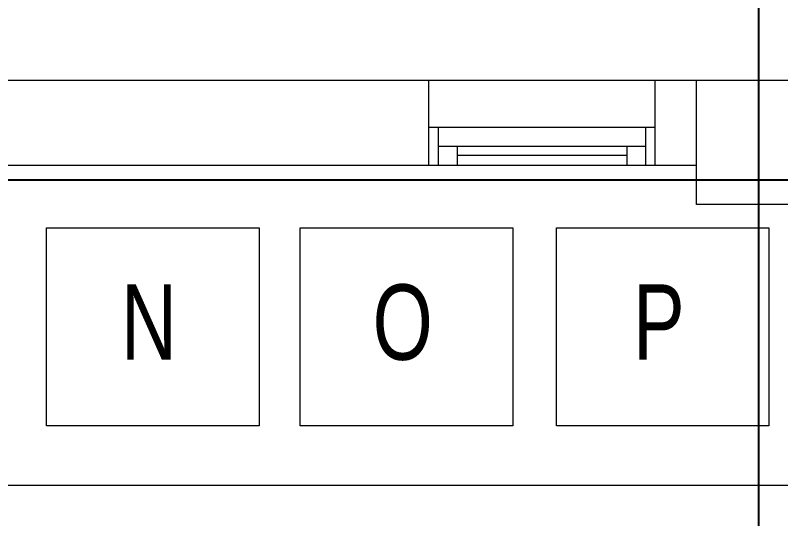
# Model space of a CAD drawing. Header units: metres. Extents: x -18745 to 220762, y -1579758 to -1356048.
# Drawn here: x 200542 to 202571, y -1456136 to -1454801 of the extents above; entities that cross this region are included whole.
import ezdxf

# ---------------------------------------------------------------- set-up
doc = ezdxf.new("R2010")
doc.units = ezdxf.units.M
doc.layers.get('0').update_dxf_attribs({"lineweight": 0})
for name, color, linetype, lineweight in [('A-100 - Copy$0$Aluminum', 8, 'Continuous', 0), ('A-100 - Copy$0$Medical Equipment and Furniture', 8, 'Continuous', 0), ('A-100 - Copy$0$Proj', 8, 'Continuous', 0), ('A-100 - Copy$0$Structure', 8, 'Continuous', 9), ('A-100 - Copy$0$Walls', 8, 'Continuous', 0)]:
    doc.layers.add(name, color=color, linetype=linetype, lineweight=lineweight)
doc.layers.add('A-100 - Copy$0$axes', color=8, linetype='Continuous')
doc.styles.add('A-100 - Copy$0$X3G_ENTITY_2587EA', font='swisscl.ttf', dxfattribs={"height": 200})

# ---------------------------------------------------------------- blocks, each defined once
blk = doc.blocks.new('A-100 - Copy')
at = {"layer": 'A-100 - Copy$0$Aluminum'}
for p, q in [((201638.3, -1455097.7, 0), (202238.3, -1455097.7, 0)), ((201663.3, -1455097.7, 0), (201663.3, -1455197.7, 0)), ((202213.3, -1455097.7, 0), (202213.3, -1455197.7, 0)), ((201663.3, -1455147.7, 0), (202213.3, -1455147.7, 0)), ((201713.3, -1455147.7, 0), (201713.3, -1455197.7, 0)), ((202163.3, -1455147.7, 0), (202163.3, -1455197.7, 0)), ((202163.3, -1455172.7, 0), (201713.3, -1455172.7, 0))]:
    blk.add_line(p, q, dxfattribs=at)
at = {"layer": 'A-100 - Copy$0$axes'}
for p, q in [((202513.3, -1477297.4, 0), (202513.3, -1451192.7, 0)), ((215795, -1455237.7, 2.4), (83877.8, -1455237.7, 2.4))]:
    blk.add_line(p, q, dxfattribs=at)
at = {"layer": 'A-100 - Copy$0$Medical Equipment and Furniture', "elevation": 0}
blk.add_lwpolyline([(202688.3, -1455457.7), (202688.3, -1456047.7), (200288.3, -1456047.7), (200288.3, -1455197.7), (202248.3, -1455197.7)], dxfattribs=at)
at = {"layer": 'A-100 - Copy$0$Medical Equipment and Furniture'}
for points in [[(200624.1, -1455364.1), (201187.9, -1455364.1), (201187.9, -1455889.4), (200624.1, -1455889.4)], [(201297.1, -1455364.1), (201860.8, -1455364.1), (201860.8, -1455889.4), (201297.1, -1455889.4)], [(201976.6, -1455364.1), (202540.4, -1455364.1), (202540.4, -1455889.4), (201976.6, -1455889.4)]]:
    blk.add_lwpolyline(points, close=True, dxfattribs=at)
at = {"layer": 'A-100 - Copy$0$Proj'}
blk.add_line((201638.3, -1454972.7, 0), (202238.3, -1454972.7, 0), dxfattribs=at)
at = {"layer": 'A-100 - Copy$0$Structure', "elevation": 0}
blk.add_lwpolyline([(202348.3, -1454972.7), (202678.3, -1454972.7), (202678.3, -1455302.7), (202348.3, -1455302.7)], close=True, dxfattribs=at)
at = {"layer": 'A-100 - Copy$0$Walls'}
for p, q in [((199663.3, -1454972.7, 0), (201638.3, -1454972.7, 0)), ((201638.3, -1455197.7, 0), (201638.3, -1454972.7, 0)), ((202238.3, -1454972.7, 0), (202348.3, -1454972.7, 0)), ((202238.3, -1455197.7, 0), (202238.3, -1454972.7, 0)), ((199663.3, -1455197.7, 0), (201638.3, -1455197.7, 0)), ((202238.3, -1455197.7, 0), (202348.3, -1455197.7, 0))]:
    blk.add_line(p, q, dxfattribs=at)
at = {"layer": 'A-100 - Copy$0$Medical Equipment and Furniture', "char_height": 200, "attachment_point": 2, "style": 'A-100 - Copy$0$X3G_ENTITY_2587EA'}
for s, insert in [('N', (200896, -1455514.4)), ('O', (201568.9, -1455514.4)), ('P', (202248.4, -1455514.4))]:
    blk.add_mtext(s, dxfattribs=dict(at, insert=insert))

msp = doc.modelspace()

# ---------------------------------------------------------------- block references
msp.add_blockref('A-100 - Copy', (0, 0))

doc.saveas('drawing.dxf')
